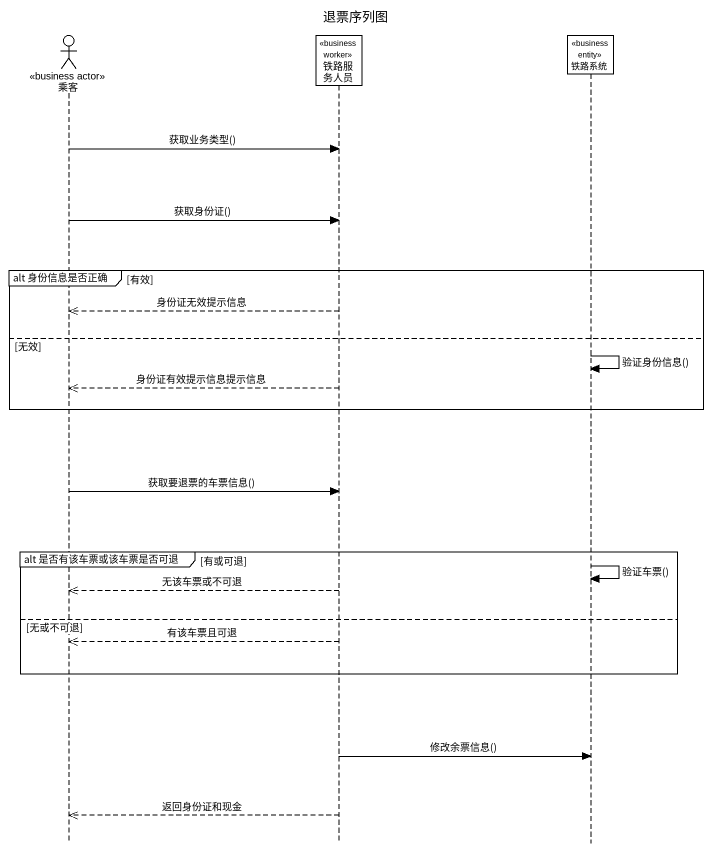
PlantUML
@startuml
title 退票序列图
hide footbox
actor 乘客 <<business actor>>
participant 铁路服务人员 <<business worker>>
participant 铁路系统 <<business entity>>

乘客 -> 铁路服务人员 : 获取业务类型()
乘客 -> 铁路服务人员 : 获取身份证()
group alt 身份信息是否正确 [有效]
  铁路服务人员 -->> 乘客 : 身份证无效提示信息
else 无效
  铁路系统 -> 铁路系统 : 验证身份信息()
  铁路服务人员 -->> 乘客 : 身份证有效提示信息提示信息
end
乘客 -> 铁路服务人员 : 获取要退票的车票信息()
group alt 是否有该车票或该车票是否可退 [有或可退]
  铁路系统 -> 铁路系统 : 验证车票()
  铁路服务人员 -->> 乘客 : 无该车票或不可退
else 无或不可退
  铁路服务人员 -->> 乘客 : 有该车票且可退
end
铁路服务人员 -> 铁路系统 : 修改余票信息()
铁路服务人员 -->> 乘客 : 返回身份证和现金
@enduml
